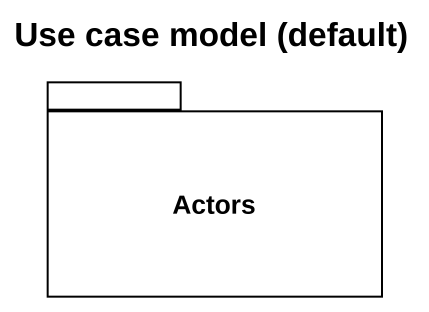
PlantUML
@startuml
title Use case model (default)
package Actors {
}
@enduml
